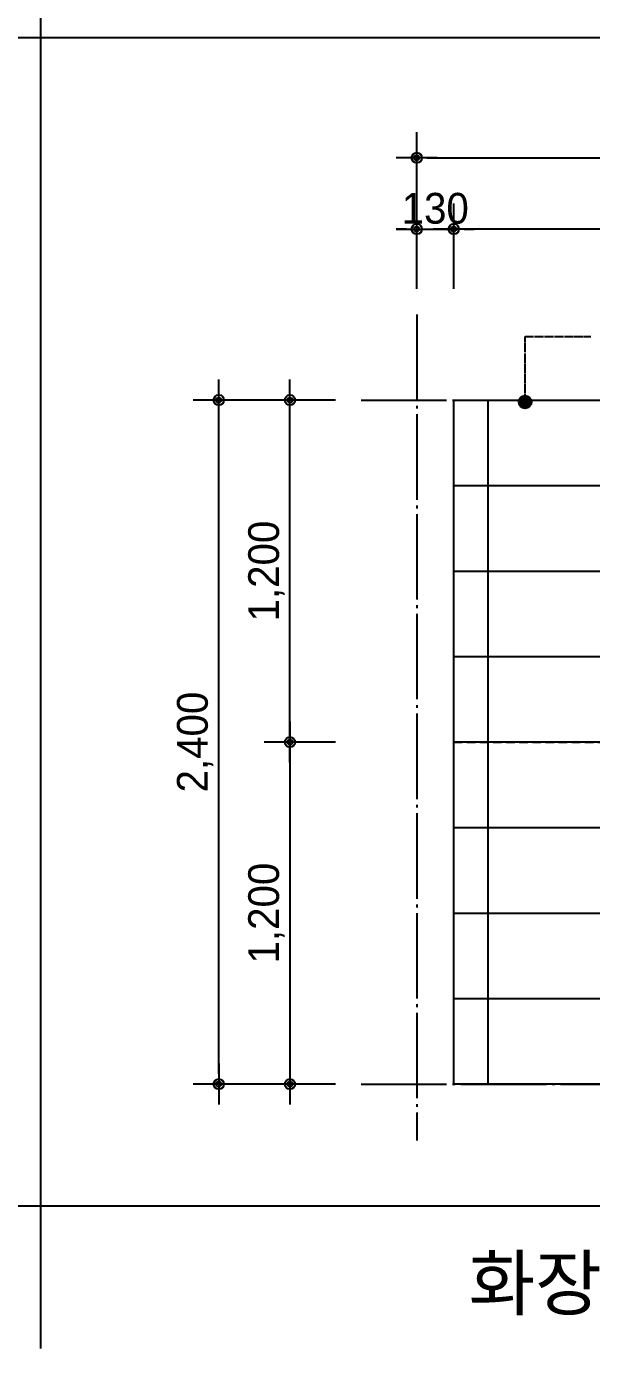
# Model space of a CAD drawing. Header units: millimetres. Extents: x 555 to 100215, y 750 to 17024.
# Drawn here: x 86965 to 88949, y 750 to 5389 of the extents above; entities that cross this region are included whole.
import ezdxf
from ezdxf.enums import TextEntityAlignment as Align

# ---------------------------------------------------------------- set-up
doc = ezdxf.new("R2010")
doc.units = ezdxf.units.MM
doc.linetypes.add('CEN', pattern=[35, 30, -2, 1, -2])
doc.linetypes.add('HID', pattern=[2.3, 1.5, -0.8])
for name, color, linetype in [('$ZCDB_AUDIT_GENERATED_600D18', 7, 'Continuous'), ('4A.TEC TEXT 2', 3, 'Continuous'), ('CEN', 1, 'CEN'), ('SY', 1, 'Continuous'), ('WAL', 3, 'Continuous'), ('WID', 4, 'Continuous')]:
    doc.layers.add(name, color=color, linetype=linetype)
doc.styles.add('나눔고딕', font='')
doc.styles.get('나눔고딕').set_extended_font_data('Dotum')
doc.dimstyles.new('DIM_600(외부치수)', dxfattribs={"dimscale": 400, "dimtxt": 3.3, "dimasz": 1, "dimexe": 2, "dimexo": 2, "dimgap": 1, "dimtad": 1, "dimdec": 0, "dimdsep": 46, "dimlunit": 6, "dimtxsty": '나눔고딕', "dimblk1": 'DIMDOT', "dimblk2": 'DIMDOT', "dimsah": 1, "dimcen": 2.5, "dimdle": 1.5, "dimclrd": 8, "dimclre": 8, "dimclrt": 3, "dimadec": 0, "dimazin": 0, "dimtfac": 1, "dimtdec": 0, "dimtix": 1, "dimtmove": 2, "dimatfit": 3, "dimldrblk": 'DIMDOT', "dimfxl": 1, "dimtvp": 1, "dimtolj": 1, "dimtzin": 0, "dimarcsym": 0})

# ---------------------------------------------------------------- blocks, each defined once
blk = doc.blocks.new('DIMDOT')
at = {"color": 0}
blk.add_line((-2, 0), (2, 0), dxfattribs=at)
for radius in [0.5, 0.25]:
    blk.add_circle((0, 0), radius, dxfattribs=at)
blk = doc.blocks.new('*D550')
at = {"layer": '$ZCDB_AUDIT_GENERATED_600D18', "color": 8, "lineweight": -2, "transparency": 16777216}
for p, q in [((88335.2, 4467.9, 0), (88335.2, 4767.9, 0)), ((88465.2, 4467.9, 0), (88465.2, 4767.9, 0)), ((88299.2, 4677.9, 0), (88263.2, 4677.9, 0)), ((88335.2, 4677.9, 0), (88465.2, 4677.9, 0)), ((88501.2, 4677.9, 0), (88537.2, 4677.9, 0))]:
    blk.add_line(p, q, dxfattribs=at)
at = {"layer": 'Defpoints', "color": 0, "transparency": 16777216}
for p in [(88465.2, 4677.9, 0), (88335.2, 4377.9, 0), (88465.2, 4377.9, 0)]:
    blk.add_point(p, dxfattribs=at)
at = {"layer": '$ZCDB_AUDIT_GENERATED_600D18', "color": 8, "lineweight": -2, "transparency": 16777216, "xscale": 36, "yscale": 36, "zscale": 36}
blk.add_blockref('DIMDOT', (88335.2, 4677.9, 0), dxfattribs=at)
at = {"layer": '$ZCDB_AUDIT_GENERATED_600D18', "color": 8, "lineweight": -2, "transparency": 16777216, "xscale": 36, "yscale": 36, "zscale": 36, "rotation": 180}
blk.add_blockref('DIMDOT', (88465.2, 4677.9, 0), dxfattribs=at)
at = {"layer": '$ZCDB_AUDIT_GENERATED_600D18', "color": 3, "transparency": 16777216, "insert": (88400.2, 4750, 0), "char_height": 108, "attachment_point": 5, "style": '나눔고딕'}
blk.add_mtext('\\A1;130', dxfattribs=at)
blk = doc.blocks.new('*D551')
at = {"layer": '$ZCDB_AUDIT_GENERATED_600D18', "color": 8, "lineweight": -2, "transparency": 16777216}
for p, q in [((88335.2, 4467.9), (88335.2, 5017.9)), ((91655.2, 4467.9), (91655.2, 5017.9)), ((88371.2, 4927.9), (91619.2, 4927.9))]:
    blk.add_line(p, q, dxfattribs=at)
at = {"layer": 'Defpoints', "color": 0, "transparency": 16777216}
for p in [(91655.2, 4927.9), (88335.2, 4377.9, 0), (91655.2, 4377.9, 0)]:
    blk.add_point(p, dxfattribs=at)
at = {"layer": '$ZCDB_AUDIT_GENERATED_600D18', "color": 8, "lineweight": -2, "transparency": 16777216, "xscale": 36, "yscale": 36, "zscale": 36, "rotation": 180}
blk.add_blockref('DIMDOT', (88335.2, 4927.9), dxfattribs=at)
at = {"layer": '$ZCDB_AUDIT_GENERATED_600D18', "color": 8, "lineweight": -2, "transparency": 16777216, "xscale": 36, "yscale": 36, "zscale": 36}
blk.add_blockref('DIMDOT', (91655.2, 4927.9), dxfattribs=at)
at = {"layer": '$ZCDB_AUDIT_GENERATED_600D18', "color": 3, "transparency": 16777216, "insert": (89995.2, 5010.4), "char_height": 108, "attachment_point": 5, "style": '나눔고딕'}
blk.add_mtext('\\A1;3,320', dxfattribs=at)
blk = doc.blocks.new('*D552')
at = {"layer": '$ZCDB_AUDIT_GENERATED_600D18', "color": 8, "lineweight": -2, "transparency": 16777216}
for p, q in [((88050.2, 4077.9, 0), (87550.2, 4077.9, 0)), ((87640.2, 1713.9, 0), (87640.2, 4041.9, 0)), ((88050.2, 1677.9, 0), (87550.2, 1677.9, 0))]:
    blk.add_line(p, q, dxfattribs=at)
at = {"layer": 'Defpoints', "color": 0, "transparency": 16777216}
for p in [(87640.2, 4077.9, 0), (88140.2, 4077.9, 0), (88140.2, 1677.9, 0)]:
    blk.add_point(p, dxfattribs=at)
at = {"layer": '$ZCDB_AUDIT_GENERATED_600D18', "color": 8, "lineweight": -2, "transparency": 16777216, "xscale": 36, "yscale": 36, "zscale": 36}
for p, rotation in [((87640.2, 4077.9, 0), 90), ((87640.2, 1677.9, 0), 270)]:
    blk.add_blockref('DIMDOT', p, dxfattribs=dict(at, rotation=rotation))
at = {"layer": '$ZCDB_AUDIT_GENERATED_600D18', "color": 3, "transparency": 16777216, "insert": (87557.7, 2877.9, 0), "char_height": 108, "attachment_point": 5, "rotation": 90, "style": '나눔고딕'}
blk.add_mtext('\\A1;2,400', dxfattribs=at)
blk = doc.blocks.new('*D553')
at = {"layer": '$ZCDB_AUDIT_GENERATED_600D18', "color": 8, "lineweight": -2, "transparency": 16777216}
for p, q in [((88050.2, 2877.9), (87800.2, 2877.9)), ((87890.2, 2841.9), (87890.2, 1713.9)), ((88050.2, 1677.9), (87800.2, 1677.9))]:
    blk.add_line(p, q, dxfattribs=at)
at = {"layer": 'Defpoints', "color": 0, "transparency": 16777216}
for p in [(88140.2, 2877.9, 0), (87890.2, 1677.9), (88140.2, 1677.9, 0)]:
    blk.add_point(p, dxfattribs=at)
at = {"layer": '$ZCDB_AUDIT_GENERATED_600D18', "color": 8, "lineweight": -2, "transparency": 16777216, "xscale": 36, "yscale": 36, "zscale": 36}
for p, rotation in [((87890.2, 2877.9), 90), ((87890.2, 1677.9), 270)]:
    blk.add_blockref('DIMDOT', p, dxfattribs=dict(at, rotation=rotation))
at = {"layer": '$ZCDB_AUDIT_GENERATED_600D18', "color": 3, "transparency": 16777216, "insert": (87807.7, 2277.9), "char_height": 108, "attachment_point": 5, "rotation": 90, "style": '나눔고딕'}
blk.add_mtext('\\A1;1,200', dxfattribs=at)
blk = doc.blocks.new('*D554')
at = {"layer": '$ZCDB_AUDIT_GENERATED_600D18', "color": 8, "lineweight": -2, "transparency": 16777216}
for p, q in [((88050.2, 4077.9), (87800.2, 4077.9)), ((87890.2, 2913.9), (87890.2, 4041.9)), ((88050.2, 2877.9), (87800.2, 2877.9))]:
    blk.add_line(p, q, dxfattribs=at)
at = {"layer": 'Defpoints', "color": 0, "transparency": 16777216}
for p in [(87890.2, 4077.9), (88140.2, 4077.9, 0), (88140.2, 2877.9, 0)]:
    blk.add_point(p, dxfattribs=at)
at = {"layer": '$ZCDB_AUDIT_GENERATED_600D18', "color": 8, "lineweight": -2, "transparency": 16777216, "xscale": 36, "yscale": 36, "zscale": 36}
for p, rotation in [((87890.2, 4077.9), 90), ((87890.2, 2877.9), 270)]:
    blk.add_blockref('DIMDOT', p, dxfattribs=dict(at, rotation=rotation))
at = {"layer": '$ZCDB_AUDIT_GENERATED_600D18', "color": 3, "transparency": 16777216, "insert": (87807.7, 3477.9), "char_height": 108, "attachment_point": 5, "rotation": 90, "style": '나눔고딕'}
blk.add_mtext('\\A1;1,200', dxfattribs=at)
blk = doc.blocks.new('*D549')
at = {"layer": '$ZCDB_AUDIT_GENERATED_600D18', "color": 8, "lineweight": -2, "transparency": 16777216}
for p, q in [((88465.2, 4467.9, 0), (88465.2, 4767.9, 0)), ((90795.2, 4467.9, 0), (90795.2, 4767.9, 0)), ((90759.2, 4677.9, 0), (88501.2, 4677.9, 0))]:
    blk.add_line(p, q, dxfattribs=at)
at = {"layer": 'Defpoints', "color": 0, "transparency": 16777216}
for p in [(88465.2, 4677.9, 0), (88465.2, 4377.9, 0), (90795.2, 4377.9, 0)]:
    blk.add_point(p, dxfattribs=at)
at = {"layer": '$ZCDB_AUDIT_GENERATED_600D18', "color": 8, "lineweight": -2, "transparency": 16777216, "xscale": 36, "yscale": 36, "zscale": 36, "rotation": 180}
blk.add_blockref('DIMDOT', (88465.2, 4677.9, 0), dxfattribs=at)
at = {"layer": '$ZCDB_AUDIT_GENERATED_600D18', "color": 8, "lineweight": -2, "transparency": 16777216, "xscale": 36, "yscale": 36, "zscale": 36}
blk.add_blockref('DIMDOT', (90795.2, 4677.9, 0), dxfattribs=at)
at = {"layer": '$ZCDB_AUDIT_GENERATED_600D18', "color": 3, "transparency": 16777216, "insert": (89630.2, 4760.4, 0), "char_height": 108, "attachment_point": 5, "style": '나눔고딕'}
blk.add_mtext('\\A1;2,330', dxfattribs=at)

msp = doc.modelspace()

# ---------------------------------------------------------------- hatches: boundary and pattern name
at = {"layer": 'SY', "ltscale": 0.05}
h = msp.add_hatch(color=256, dxfattribs=at)
edge = h.paths.add_edge_path()
edge.add_arc((88715.65, 4071.09), 22.53, -630, -270, ccw=False)

# ---------------------------------------------------------------- linework, layer by layer
at = {"color": 3}
for p, q in [((87015, 9946.87), (87015, 750)), ((97875, 5348.44), (76155, 5348.44))]:
    msp.add_line(p, q, dxfattribs=at)
at = {"color": 8}
for p, q in [((88585.22, 4077.95, 0), (88585.22, 1677.95, 0)), ((88465.22, 3777.95, 0), (91525.22, 3777.95, 0)), ((88465.22, 3477.95, 0), (91525.22, 3477.95, 0)), ((88465.22, 3177.95, 0), (91525.22, 3177.95, 0)), ((91525.22, 2877.95, 0), (88465.22, 2877.95, 0)), ((88465.22, 2577.95, 0), (91525.22, 2577.95, 0)), ((88465.22, 2277.95, 0), (91525.22, 2277.95, 0)), ((88465.22, 1977.95, 0), (91525.22, 1977.95, 0))]:
    msp.add_line(p, q, dxfattribs=at)
at = {"color": 4}
msp.add_line((97875, 1250), (76155, 1250), dxfattribs=at)
at = {"layer": 'CEN', "ltscale": 10}
for p, q in [((88335.22, 4377.95, 0), (88335.22, 1479.95, 0)), ((88140.22, 4077.95, 0), (91825.22, 4077.95, 0)), ((88140.22, 1677.95, 0), (91825.22, 1677.95, 0))]:
    msp.add_line(p, q, dxfattribs=at)
at = {"layer": 'CEN', "elevation": 0}
msp.add_lwpolyline([(88715.65, 4071.09), (88715.65, 4301.12), (88946.42, 4301.12)], dxfattribs=at)
at = {"layer": 'SY', "ltscale": 0.05}
msp.add_circle((88715.65, 4071.09, 0), 22.53, dxfattribs=at)
at = {"layer": 'WAL', "elevation": 0}
for points in [[(88465.22, 4077.95), (91525.22, 4077.95), (91525.22, 1677.95), (88465.22, 1677.95)], [(88465.22, 1677.95), (88465.22, 4077.95)]]:
    msp.add_lwpolyline(points, dxfattribs=at)
at = {"layer": 'WID', "linetype": 'HID', "ltscale": 20}
msp.add_line((88465.22, 2877.95, 0), (91525.22, 2877.95, 0), dxfattribs=at)

# ---------------------------------------------------------------- texts
at = {"layer": '4A.TEC TEXT 2', "color": 3, "style": '나눔고딕'}
msp.add_text("화장실(여) 전개도 'G'", height=186.3, dxfattribs=at).set_placement((89625.51, 979.86), align=Align.MIDDLE_CENTER)

# ---------------------------------------------------------------- dimensions: what is measured, and where the dimension line sits
at = {"layer": '$ZCDB_AUDIT_GENERATED_600D18'}
for base, p2, picture, middle in [((91655.22, 4927.95, 0), (91655.22, 4377.95, 0), '*D551', (89995.22, 5010.43, 0)), ((88465.22, 4677.95, 0), (88465.22, 4377.95, 0), '*D550', (88400.22, 4750.02, 0))]:
    dim = msp.add_linear_dim(base=base, p1=(88335.22, 4377.95, 0), p2=p2, dimstyle='DIM_600(외부치수)', override={"dimscale": 300, "dimtxt": 0.36, "dimasz": 0.12, "dimexe": 0.3, "dimexo": 0.3, "dimgap": 0.06, "dimdec": 1, "dimblk1": 'DIMDOT', "dimblk2": 'DIMDOT', "dimdle": 0.06}, dxfattribs=at)
    dim.commit()
    dim.dimension.update_dxf_attribs({"geometry": picture, "text_midpoint": middle})
dim = msp.add_linear_dim(base=(88465.22, 4677.95, 0), p1=(90795.22, 4377.95, 0), p2=(88465.22, 4377.95, 0), angle=180, dimstyle='DIM_600(외부치수)', override={"dimscale": 300, "dimtxt": 0.36, "dimasz": 0.12, "dimexe": 0.3, "dimexo": 0.3, "dimgap": 0.06, "dimdec": 1, "dimblk1": 'DIMDOT', "dimblk2": 'DIMDOT', "dimdle": 0.06}, dxfattribs=at)
dim.commit()
dim.dimension.update_dxf_attribs({"geometry": '*D549', "text_midpoint": (89630.22, 4760.43, 0)})
for p1, p2, distance, picture, middle in [((88140.22, 1677.95, 0), (88140.22, 4077.95, 0), 500, '*D552', (87557.75, 2877.95, 0)), ((88140.22, 2877.95, 0), (88140.22, 4077.95, 0), 250, '*D554', (87807.75, 3477.95, 0)), ((88140.22, 2877.95, 0), (88140.22, 1677.95, 0), -250, '*D553', (87807.75, 2277.95, 0))]:
    dim = msp.add_aligned_dim(p1=p1, p2=p2, distance=distance, dimstyle='DIM_600(외부치수)', override={"dimscale": 300, "dimtxt": 0.36, "dimasz": 0.12, "dimexe": 0.3, "dimexo": 0.3, "dimgap": 0.06, "dimdec": 1, "dimblk1": 'DIMDOT', "dimblk2": 'DIMDOT', "dimdle": 0.06}, dxfattribs=at)
    dim.commit()
    dim.dimension.update_dxf_attribs({"geometry": picture, "text_midpoint": middle})

doc.saveas('drawing.dxf')
